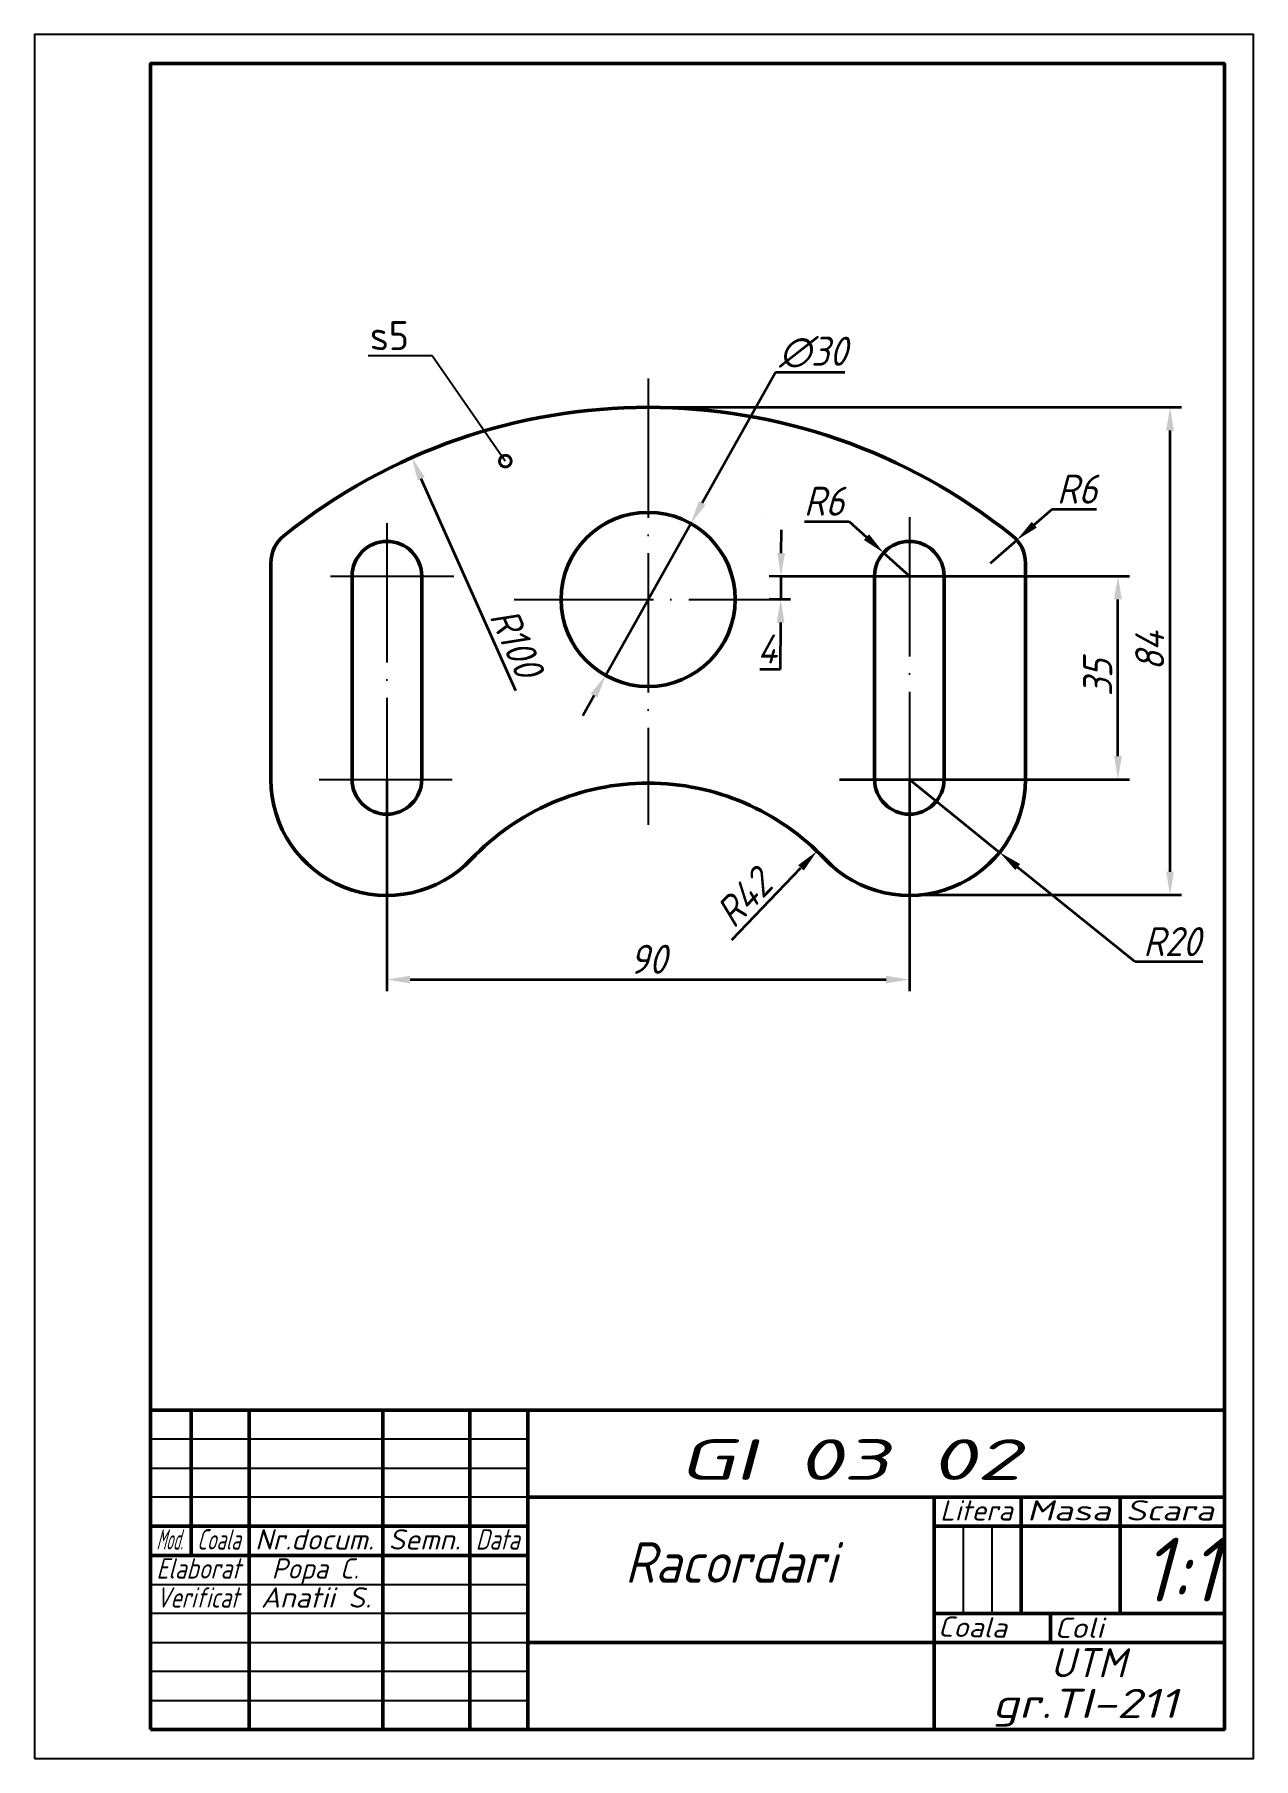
# Model space of a CAD drawing. Header units: millimetres. Extents: x 0 to 210, y 0 to 297.
import ezdxf
from ezdxf import colors
from ezdxf.entities.mleader import LeaderData, LeaderLine
from ezdxf.enums import TextEntityAlignment as Align
from ezdxf.math import Vec2, Vec3

# ---------------------------------------------------------------- set-up
doc = ezdxf.new("R2010")
doc.units = ezdxf.units.MM
doc.linetypes.add('ACAD_ISO04W100', pattern=[30, 24, -3, 0, -3])
doc.layers.get('0').update_dxf_attribs({"lineweight": 50})
for name, color, linetype, lineweight in [('axa', 10, 'ACAD_ISO04W100', 25), ('contur', 7, 'Continuous', 50), ('cote', 144, 'Continuous', 50), ('subtire', 162, 'Continuous', 25), ('text3.5', 84, 'Continuous', 35), ('text7', 104, 'Continuous', 50)]:
    doc.layers.add(name, color=color, linetype=linetype, lineweight=lineweight)
doc.styles.add('GOST-2.304_Type-B', font='')
doc.styles.get("Standard").update_dxf_attribs({"font": 'isocp.shx', "oblique": 15})
doc.styles.get('GOST-2.304_Type-B').set_extended_font_data('GOST Common')
doc.dimstyles.new('ISO-25', dxfattribs={"dimtxt": 5, "dimasz": 4, "dimexe": 2, "dimexo": 0, "dimgap": 1, "dimtad": 1, "dimtoh": 1, "dimdec": 0, "dimtxsty": 'Standard', "dimcen": 0, "dimadec": 0, "dimazin": 0, "dimtfac": 1, "dimtdec": 0, "dimtmove": 0, "dimatfit": 3, "dimldrblk": 'DOTSMALL', "dimfxl": 1, "dimlwd": 35, "dimlwe": 35, "dimarcsym": 0})

# ---------------------------------------------------------------- blocks, each defined once
blk = doc.blocks.new('*D2')
at = {"layer": 'cote', "color": 0, "lineweight": 35, "transparency": 16777216}
for p, q in [((60.71, 168.68), (60.71, 132.19)), ((150.71, 168.68), (150.71, 132.19)), ((64.71, 134.19), (146.71, 134.19))]:
    blk.add_line(p, q, dxfattribs=at)
at = {"layer": 'cote', "color": 0, "transparency": 16777216}
for points in [[(64.71, 134.85), (64.71, 133.52), (60.71, 134.19)], [(146.71, 134.85), (146.71, 133.52), (150.71, 134.19)]]:
    blk.add_solid(points, dxfattribs=at)
at = {"layer": 'Defpoints', "color": 0, "transparency": 16777216}
for p in [(60.71, 168.68), (150.71, 168.68), (150.71, 134.19)]:
    blk.add_point(p, dxfattribs=at)
at = {"layer": 'cote', "color": 0, "transparency": 16777216, "insert": (105.71, 137.69), "char_height": 5, "attachment_point": 5}
blk.add_mtext('90', dxfattribs=at)
blk = doc.blocks.new('_DotSmall')
at = {"color": 0, "linetype": 'ByBlock', "const_width": 0.5}
blk.add_lwpolyline([(-0.0625, 0, 1), (0.0625, 0, 1)], format="xyb", close=True, dxfattribs=at)
blk = doc.blocks.new('*D3')
at = {"layer": 'cote', "color": 0, "lineweight": 35, "transparency": 16777216}
for p, q in [((105.71, 232.77), (197.62, 232.77)), ((195.62, 152.77), (195.62, 228.77)), ((150.71, 148.77), (197.62, 148.77))]:
    blk.add_line(p, q, dxfattribs=at)
at = {"layer": 'cote', "color": 0, "transparency": 16777216}
for points in [[(194.95, 228.77), (196.28, 228.77), (195.62, 232.77)], [(194.95, 152.77), (196.28, 152.77), (195.62, 148.77)]]:
    blk.add_solid(points, dxfattribs=at)
at = {"layer": 'Defpoints', "color": 0, "transparency": 16777216}
for p in [(105.71, 232.77), (195.62, 232.77), (150.71, 148.77)]:
    blk.add_point(p, dxfattribs=at)
at = {"layer": 'cote', "color": 0, "transparency": 16777216, "insert": (192.12, 190.77), "char_height": 5, "attachment_point": 5, "rotation": 90}
blk.add_mtext('84', dxfattribs=at)
blk = doc.blocks.new('*D4')
at = {"layer": 'cote', "color": 0, "lineweight": 35, "transparency": 16777216}
for p, q in [((128.34, 203.68), (188.65, 203.68)), ((186.65, 172.68), (186.65, 199.68)), ((138.68, 168.68), (188.65, 168.68))]:
    blk.add_line(p, q, dxfattribs=at)
at = {"layer": 'cote', "color": 0, "transparency": 16777216}
for points in [[(185.98, 199.68), (187.31, 199.68), (186.65, 203.68)], [(185.98, 172.68), (187.31, 172.68), (186.65, 168.68)]]:
    blk.add_solid(points, dxfattribs=at)
at = {"layer": 'Defpoints', "color": 0, "transparency": 16777216}
for p in [(128.34, 203.68), (186.65, 203.68), (138.68, 168.68)]:
    blk.add_point(p, dxfattribs=at)
at = {"layer": 'cote', "color": 0, "transparency": 16777216, "insert": (183.15, 186.18), "char_height": 5, "attachment_point": 5, "rotation": 90}
blk.add_mtext('35', dxfattribs=at)
blk = doc.blocks.new('*D5')
at = {"layer": 'cote', "color": 0, "lineweight": 35, "transparency": 16777216}
for p, q in [((128.63, 207.66), (128.66, 211.66)), ((130.28, 203.65), (126.59, 203.68)), ((128.59, 203.66), (128.56, 199.69)), ((130.25, 199.68), (126.56, 199.71)), ((128.52, 195.69), (128.45, 187.63)), ((128.45, 187.63), (124.95, 187.63))]:
    blk.add_line(p, q, dxfattribs=at)
at = {"layer": 'cote', "color": 0, "transparency": 16777216}
for points in [[(127.96, 207.67), (129.29, 207.66), (128.59, 203.66)], [(127.86, 195.7), (129.19, 195.68), (128.56, 199.69)]]:
    blk.add_solid(points, dxfattribs=at)
at = {"layer": 'Defpoints', "color": 0, "transparency": 16777216}
for p in [(128.59, 203.66), (130.28, 203.65), (130.25, 199.68)]:
    blk.add_point(p, dxfattribs=at)
at = {"layer": 'cote', "color": 0, "transparency": 16777216, "insert": (126.2, 191.13), "char_height": 5, "attachment_point": 5}
blk.add_mtext('4', dxfattribs=at)
blk = doc.blocks.new('*D6')
at = {"layer": 'cote', "color": 0, "lineweight": 35, "transparency": 16777216}
for p, q in [((132.65, 213.1), (140.36, 213.1)), ((140.36, 213.1), (143.32, 210.41)), ((150.71, 203.68), (146.28, 207.72))]:
    blk.add_line(p, q, dxfattribs=at)
at = {"layer": 'cote', "color": 0, "transparency": 16777216}
blk.add_solid([(143.77, 210.9), (142.87, 209.92), (146.28, 207.72)], dxfattribs=at)
at = {"layer": 'Defpoints', "color": 0, "transparency": 16777216}
for p in [(146.28, 207.72), (150.71, 203.68)]:
    blk.add_point(p, dxfattribs=at)
at = {"layer": 'cote', "color": 0, "transparency": 16777216, "insert": (136.01, 216.6), "char_height": 5, "attachment_point": 5}
blk.add_mtext('R6', dxfattribs=at)
blk = doc.blocks.new('*D7')
at = {"layer": 'cote', "color": 0, "lineweight": 35, "transparency": 16777216}
for p, q in [((175.24, 215.18), (172.23, 212.54)), ((182.95, 215.18), (175.24, 215.18)), ((164.71, 205.95), (169.22, 209.91))]:
    blk.add_line(p, q, dxfattribs=at)
at = {"layer": 'cote', "color": 0, "transparency": 16777216}
blk.add_solid([(171.79, 213.04), (172.67, 212.04), (169.22, 209.91)], dxfattribs=at)
at = {"layer": 'Defpoints', "color": 0, "transparency": 16777216}
for p in [(169.22, 209.91), (164.71, 205.95)]:
    blk.add_point(p, dxfattribs=at)
at = {"layer": 'cote', "color": 0, "transparency": 16777216, "insert": (179.6, 218.68), "char_height": 5, "attachment_point": 5}
blk.add_mtext('R6', dxfattribs=at)
blk = doc.blocks.new('*D8')
at = {"layer": 'cote', "color": 0, "lineweight": 35, "transparency": 16777216}
for p, q in [((127.68, 238.77), (115.02, 216.24)), ((139.62, 238.77), (127.68, 238.77)), ((98.37, 186.6), (113.06, 212.75)), ((96.41, 183.11), (94.45, 179.62))]:
    blk.add_line(p, q, dxfattribs=at)
at = {"layer": 'cote', "color": 0, "transparency": 16777216}
for points in [[(114.44, 216.57), (115.6, 215.91), (113.06, 212.75)], [(95.82, 183.44), (96.99, 182.78), (98.37, 186.6)]]:
    blk.add_solid(points, dxfattribs=at)
at = {"layer": 'Defpoints', "color": 0, "transparency": 16777216}
for p in [(113.06, 212.75), (98.37, 186.6)]:
    blk.add_point(p, dxfattribs=at)
at = {"layer": 'cote', "color": 0, "transparency": 16777216, "insert": (134.15, 242.27), "char_height": 5, "attachment_point": 5}
blk.add_mtext('∅30', dxfattribs=at)
blk = doc.blocks.new('*D11')
at = {"layer": 'cote', "color": 0, "lineweight": 35, "transparency": 16777216}
for p, q in [((150.71, 168.68), (166.26, 156.1)), ((189.6, 137.23), (169.37, 153.58)), ((201.24, 137.23), (189.6, 137.23))]:
    blk.add_line(p, q, dxfattribs=at)
at = {"layer": 'cote', "color": 0, "transparency": 16777216}
blk.add_solid([(169.79, 154.1), (168.96, 153.06), (166.26, 156.1)], dxfattribs=at)
at = {"layer": 'Defpoints', "color": 0, "transparency": 16777216}
for p in [(150.71, 168.68), (166.26, 156.1)]:
    blk.add_point(p, dxfattribs=at)
at = {"layer": 'cote', "color": 0, "transparency": 16777216, "insert": (195.92, 140.73), "char_height": 5, "attachment_point": 5}
blk.add_mtext('R20', dxfattribs=at)
blk = doc.blocks.new('*D12')
at = {"layer": 'cote', "color": 0, "lineweight": 35, "transparency": 16777216}
blk.add_line((82.92, 183.91), (66.64, 220.46), dxfattribs=at)
at = {"layer": 'cote', "color": 0, "transparency": 16777216}
blk.add_solid([(67.25, 220.73), (66.03, 220.19), (65.01, 224.11)], dxfattribs=at)
at = {"layer": 'Defpoints', "color": 0, "transparency": 16777216}
for p in [(65.01, 224.11), (105.71, 132.77)]:
    blk.add_point(p, dxfattribs=at)
at = {"layer": 'cote', "color": 0, "transparency": 16777216, "insert": (83.04, 192.26), "char_height": 5, "attachment_point": 5, "rotation": 294.0201}
blk.add_mtext('R100', dxfattribs=at)
blk = doc.blocks.new('*D13')
at = {"layer": 'cote', "color": 0, "lineweight": 35, "transparency": 16777216}
blk.add_line((120.15, 141.05), (132.04, 153.43), dxfattribs=at)
at = {"layer": 'cote', "color": 0, "transparency": 16777216}
blk.add_solid([(131.56, 153.89), (132.52, 152.97), (134.81, 156.32)], dxfattribs=at)
at = {"layer": 'Defpoints', "color": 0, "transparency": 16777216}
for p in [(134.81, 156.32), (105.71, 126.03)]:
    blk.add_point(p, dxfattribs=at)
at = {"layer": 'cote', "color": 0, "transparency": 16777216, "insert": (122.18, 148.22), "char_height": 5, "attachment_point": 5, "rotation": 46.1522}
blk.add_mtext('R42', dxfattribs=at)

msp = doc.modelspace()

# ---------------------------------------------------------------- linework, layer by layer
at = {"layer": 'axa'}
for p, q in [((105.71, 237.73), (105.71, 160.83)), ((150.71, 213.85), (150.71, 157.7)), ((60.71, 212.8), (60.71, 157.7)), ((51, 203.68), (72.26, 203.68)), ((138.33, 203.68), (162.41, 203.68)), ((82.63, 199.68), (130.25, 199.68)), ((49.02, 168.68), (71.93, 168.68)), ((138.68, 168.68), (163.99, 168.68))]:
    msp.add_line(p, q, dxfattribs=at)
at = {"layer": 'contur'}
for p, q in [((40.71, 203.68), (40.71, 205.95)), ((170.71, 203.68), (170.71, 205.95)), ((40.71, 168.68), (40.71, 203.68)), ((54.71, 203.68), (54.71, 168.68)), ((66.71, 168.68), (66.71, 203.68)), ((144.71, 203.68), (144.71, 168.68)), ((156.71, 203.68), (156.71, 168.68)), ((170.71, 168.68), (170.71, 203.68)), ((27, 35), (27, 60)), ((27, 60), (37, 60)), ((37, 60), (37, 5)), ((60, 5), (60, 60)), ((60, 60), (75, 60)), ((75, 60), (75, 5)), ((85, 5), (85, 60)), ((205, 45), (85, 45)), ((85, 45), (85, 20)), ((155, 5), (155, 45)), ((155, 45), (155, 40)), ((170, 45), (170, 25)), ((187, 25), (187, 45)), ((85, 40), (20, 40)), ((85, 35), (85, 40)), ((155, 40), (205, 40)), ((20, 35), (85, 35)), ((205, 25), (155, 25)), ((170, 25), (187, 25)), ((175, 25), (175, 20)), ((205, 20), (205, 25)), ((85, 20), (205, 20)), ((37, 5), (60, 5)), ((75, 5), (85, 5))]:
    msp.add_line(p, q, dxfattribs=at)
for points in [[(20, 5), (205, 5), (205, 292), (20, 292)], [(20, 5), (205, 5), (205, 60), (20, 60)]]:
    msp.add_lwpolyline(points, close=True, dxfattribs=at)
msp.add_circle((105.71, 199.68), 15, dxfattribs=at)
for centre, radius, start, end in [((105.71, 132.77), 100, 51.1223, 128.8777), ((46.71, 205.95), 6, 128.8777, 180), ((60.71, 203.68), 6, 360, 180), ((150.71, 203.68), 6, 360, 180), ((164.71, 205.95), 6, 0, 51.1223), ((60.71, 168.68), 20, 180, 316.536), ((60.71, 168.68), 6, 180, 0), ((105.71, 126.03), 42, 43.464, 136.536), ((150.71, 168.68), 20, 223.464, 0), ((150.71, 168.68), 6, 180, 0)]:
    msp.add_arc(centre, radius, start, end, dxfattribs=at)
at = {"layer": 'subtire'}
for p, q in [((125.19, 213.91), (125.19, 213.91)), ((60.71, 148.77), (62.66, 148.77)), ((148.76, 148.77), (150.71, 148.77)), ((85, 55), (20, 55)), ((85, 50), (85, 55)), ((20, 45), (20, 50)), ((20, 50), (85, 50)), ((85, 45), (20, 45)), ((85, 30), (85, 45)), ((160, 40), (160, 25)), ((165, 25), (165, 40)), ((20, 25), (20, 30)), ((20, 30), (85, 30)), ((85, 25), (20, 25)), ((85, 20), (85, 25)), ((160, 25), (165, 25)), ((20, 15), (20, 20)), ((20, 20), (85, 20)), ((85, 15), (20, 15)), ((85, 10), (85, 15)), ((20, 10), (85, 10))]:
    msp.add_line(p, q, dxfattribs=at)
msp.add_lwpolyline([(0, 0), (210, 0), (210, 297), (0, 297)], close=True, dxfattribs=at)
msp.add_arc((105.71, 132.77), 100, 257.6394, 258.0454, dxfattribs=at)

# ---------------------------------------------------------------- texts
at = {"layer": 'text3.5', "oblique": 15}
for s, width, p, p2 in [('Litera', 1.024389, (156, 41), (168.5, 41)), ('Masa', 1.424914, (171, 41), (185.41, 41)), ('Scara', 1.321059, (188, 41), (203.19, 41)), ('Mod.', 0.531734, (21, 36), (25.56, 36)), ('Coala', 0.69218, (28, 36), (35.48, 36)), ('Nr.docum.', 1.072682, (38, 36), (58.46, 36)), ('Semn.', 1.089718, (61, 36), (73.4, 36)), ('Data', 0.802618, (76, 36), (83.55, 36)), ('Elaborat', 0.835603, (21, 31), (35.48, 31)), ('Popa C.', 1.032702, (40.87, 31), (55.87, 31)), ('Verificat', 0.78697, (21, 26), (35.19, 26)), ('Anatii S.', 1.119293, (39, 26), (58, 26)), ('Coli', 1.24373, (175.7, 20.78), (184.18, 20.78))]:
    msp.add_text(s, height=3.5, dxfattribs=dict(at, width=width)).set_placement(p, p2, align=Align.FIT)
at = {"layer": 'text3.5', "oblique": 15, "width": 1.099041}
msp.add_text('Coala', height=3.5, rotation=358.9531, dxfattribs=at).set_placement((155.61, 21.01), (167.48, 20.79), align=Align.FIT)
at = {"layer": 'text7', "oblique": 15}
for s, height, width, p, p2 in [('GI 03 02', 7, 1.8283, (111, 48), (170, 48)), ('UTM', 5, 1.106383, (175, 14), (188, 14)), ('gr.TI-211', 5, 1.292929, (165, 7), (197, 7))]:
    msp.add_text(s, height=height, dxfattribs=dict(at, width=width)).set_placement(p, p2, align=Align.FIT)
msp.add_text('Racordari', height=7, dxfattribs=at).set_placement((119.93, 33.78), align=Align.MIDDLE)
at = {"layer": 'text7', "insert": (190.71, 38.05), "char_height": 11.011, "attachment_point": 1}
msp.add_mtext_dynamic_manual_height_columns('1:1', width=4, gutter_width=55.06, heights=[0], dxfattribs=at)

# ---------------------------------------------------------------- dimensions: what is measured, and where the dimension line sits
at = {"layer": 'cote'}
dim = msp.add_diameter_dim_2p(p1=(98.37, 186.6), p2=(113.06, 212.75), dimstyle='ISO-25', dxfattribs=at)
dim.commit()
dim.dimension.update_dxf_attribs({"geometry": '*D8', "text_midpoint": (134.15, 238.77), "dimtype": 163})
for base, p1, p2, picture, middle in [((195.62, 232.77), (150.71, 148.77), (105.71, 232.77), '*D3', (192.12, 190.77)), ((186.65, 203.68), (138.68, 168.68), (128.34, 203.68), '*D4', (183.15, 186.18))]:
    dim = msp.add_linear_dim(base=base, p1=p1, p2=p2, angle=90, dimstyle='ISO-25', dxfattribs=at)
    dim.commit()
    dim.dimension.update_dxf_attribs({"geometry": picture, "text_midpoint": middle})
for center, mpoint, picture, middle in [((105.71, 132.77), (65.01, 224.11), '*D12', (79.84, 190.83)), ((150.71, 168.68), (166.26, 156.1), '*D11', (195.92, 137.23)), ((105.71, 126.03), (134.81, 156.32), '*D13', (124.71, 145.8))]:
    dim = msp.add_radius_dim(center=center, mpoint=mpoint, dimstyle='ISO-25', dxfattribs=at)
    dim.commit()
    dim.dimension.update_dxf_attribs({"geometry": picture, "text_midpoint": middle, "dimtype": 164})
for center, mpoint, picture, middle in [((150.71, 203.68), (146.28, 207.72), '*D6', (136.01, 216.6)), ((164.71, 205.95), (169.22, 209.91), '*D7', (179.6, 218.68))]:
    dim = msp.add_radius_dim(center=center, mpoint=mpoint, dimstyle='ISO-25', dxfattribs=at)
    dim.commit()
    dim.dimension.update_dxf_attribs({"geometry": picture, "text_midpoint": middle})
dim = msp.add_linear_dim(base=(128.59, 203.66), p1=(130.25, 199.68), p2=(130.28, 203.65), angle=89.4946, dimstyle='ISO-25', dxfattribs=at)
dim.commit()
dim.dimension.update_dxf_attribs({"geometry": '*D5', "text_midpoint": (126.2, 187.63), "dimtype": 161})
dim = msp.add_linear_dim(base=(150.71, 134.19), p1=(60.71, 168.68), p2=(150.71, 168.68), dimstyle='ISO-25', dxfattribs=at)
dim.commit()
dim.dimension.update_dxf_attribs({"geometry": '*D2', "text_midpoint": (105.71, 137.69)})

# ---------------------------------------------------------------- leaders
ml = msp.add_multileader_mtext('Standard', dxfattribs=at)
ml.set_content('s5', color=256, style='GOST-2.304_Type-B')
ml.set_leader_properties()
ml.set_arrow_properties(name='DOTSMALL')
ml.build(insert=Vec2(0, 0))
ml.multileader.update_dxf_attribs({"text_left_attachment_type": 5, "text_right_attachment_type": 5, "dogleg_length": 2})
ctx = ml.context
ctx.base_point, ctx.char_height, ctx.plane_origin = Vec3(55.13, 241.62), 5, Vec3(81.11, 223.5)
ctx.left_attachment, ctx.right_attachment, ctx.text_align_type = 5, 5, 2
notes = []
notes.append((ctx, [(0, (1, 1, 0), (68.51, 241.62), (-1, 0), 2, [(0, [(81.11, 223.5)], 0, [])])]))
ctx.mtext.insert, ctx.mtext.alignment, ctx.mtext.flow_direction = Vec3(64.51, 247.62), 3, 5
for ctx, leaders in notes:
    for number, flags, end, landing, length, lines in leaders:
        leader = LeaderData()
        leader.index, (leader.has_last_leader_line, leader.has_dogleg_vector, leader.attachment_direction) = number, flags
        leader.last_leader_point, leader.dogleg_vector, leader.dogleg_length = Vec3(end), Vec3(landing), length
        for number, points, colour, breaks in lines:
            line = LeaderLine()
            line.index, line.vertices, line.color, line.breaks = number, Vec3.list(points), colors.encode_raw_color(colour), breaks
            leader.lines.append(line)
        ctx.leaders.append(leader)

doc.saveas('drawing.dxf')
